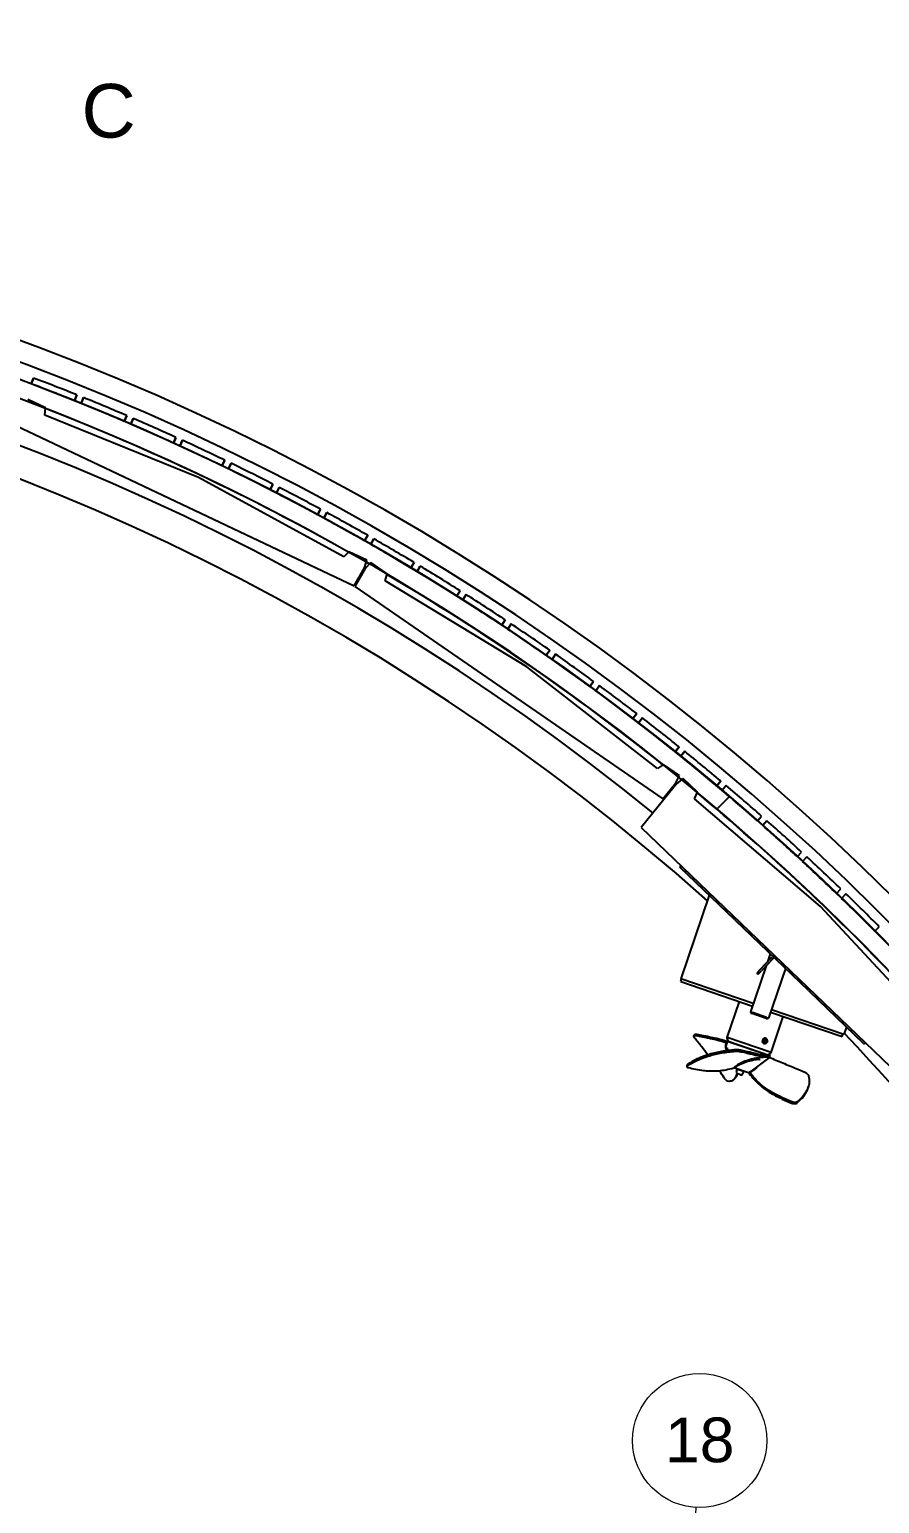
# Model space of a CAD drawing. Header units: millimetres. Extents: x -4172 to 126100, y -2 to 142133.
# Drawn here: x 61736 to 66486, y 28361 to 36602 of the extents above; entities that cross this region are included whole.
import ezdxf

# ---------------------------------------------------------------- set-up
doc = ezdxf.new("R2010")
doc.units = ezdxf.units.MM
doc.header["$LTSCALE"] = 100
doc.linetypes.add('CHAIN', pattern=[0.3543, 0.2362, -0.0295, 0.0591, -0.0295])
for name, color, linetype, lineweight in [('Section Line', 7, 'CHAIN', 35), ('Symbol', 7, 'Continuous', 18), ('Visible', 7, 'Continuous', 25)]:
    doc.layers.add(name, color=color, linetype=linetype, lineweight=lineweight)
doc.styles.add('Note Text', font='arial.ttf')
doc.styles.add('Title', font='arial.ttf')

# ---------------------------------------------------------------- blocks, each defined once
blk = doc.blocks.new('Balloon1')
at = {"layer": 'Symbol'}
for p, q in [((653.794, 267.857), (654.616, 283.399)), ((653.294, 267.884), (653.662, 265.361)), ((654.293, 267.831), (653.294, 267.884)), ((653.794, 267.857), (653.662, 265.361)), ((653.662, 265.361), (654.293, 267.831))]:
    blk.add_line(p, q, dxfattribs=at)
at = {"layer": 'Symbol', "flags": 128}
blk.add_lwpolyline([(653.294, 267.884), (653.662, 265.361), (654.293, 267.831), (653.294, 267.884)], dxfattribs=at)
at = {"layer": 'Symbol'}
blk.add_circle((654.813, 287.131), 3.75, dxfattribs=at)
blk.add_solid([(653.294, 267.884), (653.662, 265.361), (654.293, 267.831), (653.294, 267.884)], dxfattribs=at)
at = {"layer": 'Symbol', "insert": (654.813, 287.152), "char_height": 2.5, "attachment_point": 5, "style": 'Note Text'}
blk.add_mtext('18', dxfattribs=at)
blk = doc.blocks.new('2dTransSection0')
at = {"layer": 'Section Line', "linetype": 'Continuous', "lineweight": 70}
for p, q in [((610.885, 361.965), (612.059, 366.021)), ((601.12, 328.242), (602.294, 332.297))]:
    blk.add_line(p, q, dxfattribs=at)
at = {"layer": 'Section Line', "linetype": 'Continuous'}
for p, q in [((615.314, 362.881), (611.472, 363.993)), ((615.593, 363.841), (611.472, 363.993)), ((611.472, 363.993), (615.036, 361.92)), ((615.036, 361.92), (615.593, 363.841)), ((616.685, 362.484), (615.314, 362.881)), ((605.55, 329.157), (601.707, 330.269)), ((605.828, 330.117), (601.707, 330.269)), ((601.707, 330.269), (605.271, 328.196)), ((605.271, 328.196), (605.828, 330.117)), ((606.921, 328.76), (605.55, 329.157))]:
    blk.add_line(p, q, dxfattribs=at)
at = {"layer": 'Section Line', "linetype": 'Continuous', "flags": 128}
for points in [[(615.593, 363.841), (611.472, 363.993), (615.036, 361.92), (615.593, 363.841)], [(605.828, 330.117), (601.707, 330.269), (605.271, 328.196), (605.828, 330.117)]]:
    blk.add_lwpolyline(points, dxfattribs=at)
at = {"layer": 'Section Line'}
for points in [[(615.593, 363.841), (611.472, 363.993), (615.036, 361.92), (615.593, 363.841)], [(605.828, 330.117), (601.707, 330.269), (605.271, 328.196), (605.828, 330.117)]]:
    blk.add_solid(points, dxfattribs=at)
at = {"layer": 'Section Line', "char_height": 3, "attachment_point": 7, "style": 'Title'}
for insert in [(620.266, 359.934), (610.501, 326.21)]:
    blk.add_mtext('C', dxfattribs=dict(at, insert=insert))

msp = doc.modelspace()

# ---------------------------------------------------------------- linework, layer by layer
at = {"layer": 'Visible'}
for p, q in [((61745.45, 34620.83), (61757.81, 34653.58)), ((61757.81, 34653.58), (61745.45, 34620.83)), ((61825.42, 34486.5), (61725.72, 34533.81)), ((62000.88, 34558.67), (61987.78, 34526.22)), ((61987.78, 34526.22), (62000.88, 34558.67)), ((62037.97, 34543.7), (62024.87, 34511.25)), ((62024.87, 34511.25), (62037.97, 34543.7)), ((61820.97, 34446.56), (61825.42, 34486.5)), ((61659.74, 34388.01), (63549.32, 33491.58)), ((62679.54, 34097.9), (61820.97, 34446.56)), ((62265, 34411.18), (62278.82, 34443.33)), ((62278.82, 34443.33), (62265, 34411.18)), ((62301.74, 34395.38), (62315.57, 34427.53)), ((62315.57, 34427.53), (62301.74, 34395.38)), ((62554.1, 34321.74), (62539.55, 34289.91)), ((62539.55, 34289.91), (62554.1, 34321.74)), ((62590.48, 34305.11), (62575.93, 34273.28)), ((62575.93, 34273.28), (62590.48, 34305.11)), ((62811.28, 34162.46), (62826.55, 34193.95)), ((62826.55, 34193.95), (62811.28, 34162.46)), ((62847.28, 34145.01), (62862.54, 34176.51)), ((62862.54, 34176.51), (62847.28, 34145.01)), ((63492.67, 33653.48), (62679.54, 34097.9)), ((63096.05, 34060.05), (63080.07, 34028.9)), ((63080.07, 34028.9), (63096.05, 34060.05)), ((63131.64, 34041.79), (63115.66, 34010.65)), ((63115.66, 34010.65), (63131.64, 34041.79)), ((63345.77, 33889.31), (63362.45, 33920.08)), ((63362.45, 33920.08), (63345.77, 33889.31)), ((63380.94, 33870.25), (63397.62, 33901.03)), ((63397.62, 33901.03), (63380.94, 33870.25)), ((63625.62, 33774.13), (63608.25, 33743.74)), ((63608.25, 33743.74), (63625.62, 33774.13)), ((63660.35, 33754.29), (63642.98, 33723.9)), ((63642.98, 33723.9), (63660.35, 33754.29)), ((63520.8, 33682.2), (63492.67, 33653.48)), ((63620.5, 33634.9), (63520.8, 33682.2)), ((63607, 33591.5), (63620.5, 33634.9)), ((63549.32, 33491.58), (63607, 33591.5)), ((63612.19, 33588.5), (63554.51, 33488.58)), ((63643.02, 33621.9), (63612.19, 33588.5)), ((63733.85, 33559.22), (63643.02, 33621.9)), ((63723.05, 33520.5), (63733.85, 33559.22)), ((63867.37, 33592.29), (63885.42, 33622.27)), ((63885.42, 33622.27), (63867.37, 33592.29)), ((63901.65, 33571.66), (63919.69, 33601.65)), ((63919.69, 33601.65), (63901.65, 33571.66)), ((63554.51, 33488.58), (65275.81, 32300.63)), ((64514.56, 33038.63), (63723.05, 33520.5)), ((64141.73, 33464.58), (64123.01, 33435.01)), ((64123.01, 33435.01), (64141.73, 33464.58)), ((64175.52, 33443.19), (64156.8, 33413.61)), ((64156.8, 33413.61), (64175.52, 33443.19)), ((64375.02, 33272), (64394.4, 33301.14)), ((64394.4, 33301.14), (64375.02, 33272)), ((64408.32, 33249.84), (64427.71, 33278.98)), ((64427.71, 33278.98), (64408.32, 33249.84)), ((64643.32, 33132.02), (64623.28, 33103.33)), ((64623.28, 33103.33), (64643.32, 33132.02)), ((64676.12, 33109.12), (64656.08, 33080.43)), ((64656.08, 33080.43), (64676.12, 33109.12)), ((65245.87, 32469.52), (64514.56, 33038.63)), ((64867.67, 32929.09), (64888.35, 32957.33)), ((64888.35, 32957.33), (64867.67, 32929.09)), ((64899.94, 32905.46), (64920.63, 32933.69)), ((64920.63, 32933.69), (64899.94, 32905.46)), ((65129.38, 32777.14), (65108.06, 32749.38)), ((65108.06, 32749.38), (65129.38, 32777.14)), ((65161.11, 32752.78), (65139.79, 32725.02)), ((65139.79, 32725.02), (65161.11, 32752.78)), ((65344.33, 32564.28), (65366.27, 32591.55)), ((65366.27, 32591.55), (65344.33, 32564.28)), ((65375.5, 32539.21), (65397.44, 32566.48)), ((65397.44, 32566.48), (65375.5, 32539.21)), ((65278.24, 32493.35), (65245.87, 32469.52)), ((65369.06, 32430.67), (65278.24, 32493.35)), ((65275.81, 32300.63), (65348.77, 32390)), ((65348.77, 32390), (65369.06, 32430.67)), ((65389.2, 32414.23), (65353.42, 32386.2)), ((65468.8, 32337.78), (65389.2, 32414.23)), ((65598.9, 32400.66), (65576.35, 32373.89)), ((65576.35, 32373.89), (65598.9, 32400.66)), ((65353.42, 32386.2), (65280.46, 32296.83)), ((65451.93, 32301.3), (65468.8, 32337.78)), ((65647.54, 32313.69), (65577.01, 32242.4)), ((65647.54, 32313.69), (65577.01, 32242.4)), ((65629.49, 32374.89), (65606.95, 32348.12)), ((65629.49, 32374.89), (65606.95, 32348.12)), ((65280.46, 32296.83), (65153.53, 32141.43)), ((66155.89, 31698.7), (65451.93, 32301.3)), ((65153.53, 32141.43), (66638.73, 30715.03)), ((65804.01, 32178.3), (65827.16, 32204.55)), ((65804.01, 32178.3), (65827.16, 32204.55)), ((65857.16, 32178.1), (65834.02, 32151.85)), ((65857.16, 32178.1), (65834.02, 32151.85)), ((66027.2, 31977.62), (66050.93, 32003.34)), ((66027.2, 31977.62), (66050.93, 32003.34)), ((66080.33, 31976.22), (66056.6, 31950.49)), ((66080.33, 31976.22), (66056.6, 31950.49)), ((65369.91, 31919.75), (65376.84, 31926.96)), ((65369.91, 31919.75), (65372.43, 31917.33)), ((65677.12, 31624.7), (65372.43, 31917.33)), ((65534.63, 31761.55), (65375.38, 31294.88)), ((66245.79, 31771.94), (66270.1, 31797.12)), ((66245.79, 31771.94), (66270.1, 31797.12)), ((66298.87, 31769.34), (66274.57, 31744.16)), ((66298.87, 31769.34), (66274.57, 31744.16)), ((66786.43, 31019.64), (66155.89, 31698.7)), ((65677.12, 31624.7), (65681.82, 31620.19)), ((66089.38, 31228.77), (65681.82, 31620.19)), ((66459.67, 31561.38), (66484.55, 31586.01)), ((66459.67, 31561.38), (66484.55, 31586.01)), ((65819.52, 31347.01), (65883, 31413.11)), ((65890.21, 31406.19), (65826.73, 31340.09)), ((65875.24, 31434.44), (65859.67, 31388.82)), ((65883, 31413.11), (65886.46, 31416.72)), ((65883, 31413.11), (65890.21, 31406.19)), ((65889.93, 31420.33), (65886.46, 31416.72)), ((65893.67, 31409.79), (65890.21, 31406.19)), ((65893.67, 31409.79), (65897.14, 31413.4)), ((65852.03, 31366.43), (65764.29, 31109.33)), ((65819.52, 31347.01), (65799.88, 31326.57)), ((65807.09, 31319.64), (65799.88, 31326.57)), ((65807.09, 31319.64), (65826.73, 31340.09)), ((65960.39, 31352.66), (65865.55, 31074.77)), ((65375.26, 31279.07), (65380.11, 31293.27)), ((65375.26, 31279.07), (65775.59, 31142.45)), ((65780.44, 31156.65), (65375.38, 31294.88)), ((65635.67, 30966.2), (65704.14, 31166.84)), ((66089.38, 31228.77), (66094.07, 31224.26)), ((66398.77, 30931.63), (66094.07, 31224.26)), ((65764.29, 31109.33), (65775.65, 31105.45)), ((65767.13, 31108.36), (65765.19, 31102.68)), ((65765.19, 31102.68), (65773.71, 31099.78)), ((65852.26, 31072.97), (65773.71, 31099.78)), ((65854.2, 31078.65), (65775.65, 31105.45)), ((65852.26, 31072.97), (65860.78, 31070.06)), ((65854.2, 31078.65), (65865.55, 31074.77)), ((65862.72, 31075.74), (65860.78, 31070.06)), ((65876.86, 31107.9), (66277.19, 30971.28)), ((65879.84, 30882.87), (65948.31, 31083.51)), ((66286.77, 30983.86), (65881.7, 31122.09)), ((66300.99, 31025.54), (66286.77, 30983.86)), ((65448.16, 30976.88), (65454.04, 30982.13)), ((65628, 30945.27), (65628.96, 30948.1)), ((65629.98, 30948.59), (65628.96, 30948.1)), ((65874.08, 30864.45), (65628.96, 30948.1)), ((65629.98, 30948.59), (65873.58, 30865.46)), ((65631.5, 30930.86), (65630.63, 30931.16)), ((65634.39, 30962.46), (65635.51, 30965.73)), ((65643.15, 30944.1), (65634.43, 30961.85)), ((65879.84, 30882.87), (65635.67, 30966.2)), ((65838.73, 30933.89), (65841.43, 30932.96)), ((65843.49, 30951.78), (65841.45, 30942.97)), ((65841.56, 30942.51), (65846.9, 30936.95)), ((65851.17, 30955.41), (65843.79, 30952.16)), ((65845.48, 30936.02), (65844.13, 30936.48)), ((65849.21, 30936.12), (65847.04, 30936.86)), ((65848.42, 30962.28), (65851.12, 30961.36)), ((65852.46, 30956.46), (65851.11, 30956.92)), ((65853.61, 30954.69), (65851.44, 30955.43)), ((66277.19, 30971.28), (66282.03, 30985.47)), ((66398.77, 30931.63), (66401.29, 30929.21)), ((66408.21, 30936.43), (66401.29, 30929.21)), ((65777.59, 30783.84), (65868.22, 30850.08)), ((65860.41, 30869.96), (65878.16, 30878.67)), ((65860.91, 30866.42), (65861.82, 30858.69)), ((65870, 30852.5), (65874.08, 30864.45)), ((65873.58, 30865.46), (65874.08, 30864.45)), ((65878.56, 30879.13), (65879.68, 30882.4)), ((65409.75, 30809.61), (65410.64, 30802.03)), ((65753.68, 30769.02), (65672.59, 30796.69)), ((65673.77, 30798.14), (65678.5, 30796.93)), ((65682.01, 30806.2), (65682.01, 30806.2)), ((65683.57, 30807.46), (65683.57, 30807.46)), ((65687.25, 30776.15), (65691.45, 30788.46)), ((65691.45, 30788.46), (65690.91, 30790.44)), ((65727.04, 30776.31), (65691.45, 30788.46)), ((65710.14, 30757.78), (65693.49, 30763.46)), ((65722.84, 30764.01), (65727.04, 30776.31)), ((65727.04, 30776.31), (65728.68, 30777.55)), ((65755.2, 30770.75), (65758.95, 30769.24)), ((65759.7, 30772.25), (65757.47, 30773.14)), ((65758.95, 30769.24), (65758, 30765.43)), ((65759.7, 30772.25), (65758.95, 30769.24)), ((65763.01, 30773.39), (65763.01, 30773.39)), ((65763.54, 30773.58), (65763.54, 30773.58)), ((65674.42, 30734.32), (65668.54, 30729.07)), ((66090.81, 30698.28), (66089.15, 30691.62))]:
    msp.add_line(p, q, dxfattribs=at)
for centre, radius, start, end in [((57036.78, 22203.64), 13485, 28.544026, 94.028101), ((57036.78, 22203.64), 13371, 28.551272, 94.19894), ((57036.78, 22203.64), 13280, 28.557145, 197.711171), ((57036.78, 22203.64), 13280, 49.578862, 87.83329), ((57036.78, 22203.64), 13180, 28.563693, 197.602167), ((57036.78, 22203.64), 12935, 50.759552, 175.397494), ((57036.78, 22203.64), 12760, 48.304598, 177.365518), ((57036.78, 22203.64), 13280, 68.110579, 69.232965), ((57036.78, 22203.64), 13280, 68.110579, 69.232965), ((57036.78, 22203.64), 13315, 68.110352, 69.233192), ((57036.78, 22203.64), 13315, 68.110352, 69.233192), ((57036.78, 22203.64), 13315, 66.815388, 67.938228), ((57036.78, 22203.64), 13315, 66.815388, 67.938228), ((57036.78, 22203.64), 13180, 60.542579, 68.697128), ((57036.78, 22203.64), 13280, 66.815615, 67.938001), ((57036.78, 22203.64), 13280, 66.815615, 67.938001), ((57036.78, 22203.64), 13280, 65.520651, 66.643037), ((57036.78, 22203.64), 13280, 65.520651, 66.643037), ((57036.78, 22203.64), 13315, 65.520424, 66.643264), ((57036.78, 22203.64), 13315, 65.520424, 66.643264), ((57036.78, 22203.64), 13315, 64.22546, 65.3483), ((57036.78, 22203.64), 13315, 64.22546, 65.3483), ((57036.78, 22203.64), 13280, 64.225687, 65.348073), ((57036.78, 22203.64), 13280, 64.225687, 65.348073), ((57036.78, 22203.64), 13280, 62.930723, 64.053109), ((57036.78, 22203.64), 13280, 62.930723, 64.053109), ((57036.78, 22203.64), 13315, 62.930496, 64.053336), ((57036.78, 22203.64), 13315, 62.930496, 64.053336), ((57036.78, 22203.64), 13315, 61.635532, 62.758372), ((57036.78, 22203.64), 13315, 61.635532, 62.758372), ((57036.78, 22203.64), 13280, 61.635759, 62.758145), ((57036.78, 22203.64), 13280, 61.635759, 62.758145), ((57036.78, 22203.64), 13315, 60.340568, 61.463408), ((57036.78, 22203.64), 13315, 60.340568, 61.463408), ((57036.78, 22203.64), 13280, 60.340795, 61.463181), ((57036.78, 22203.64), 13280, 60.340795, 61.463181), ((57036.78, 22203.64), 13280, 59.045831, 60.168217), ((57036.78, 22203.64), 13280, 59.045831, 60.168217), ((57036.78, 22203.64), 13315, 59.045604, 60.168444), ((57036.78, 22203.64), 13315, 59.045604, 60.168444), ((57036.78, 22203.64), 13180, 59.959042, 60.049258), ((57036.78, 22203.64), 13180, 51.311172, 59.465721), ((57036.78, 22203.64), 13280, 57.750867, 58.873253), ((57036.78, 22203.64), 13280, 57.750867, 58.873253), ((57036.78, 22203.64), 13315, 57.75064, 58.87348), ((57036.78, 22203.64), 13315, 57.75064, 58.87348), ((57036.78, 22203.64), 13280, 56.455903, 57.578289), ((57036.78, 22203.64), 13280, 56.455903, 57.578289), ((57036.78, 22203.64), 13315, 56.455676, 57.578516), ((57036.78, 22203.64), 13315, 56.455676, 57.578516), ((57036.78, 22203.64), 13280, 55.160939, 56.283325), ((57036.78, 22203.64), 13280, 55.160939, 56.283325), ((57036.78, 22203.64), 13315, 55.160712, 56.283552), ((57036.78, 22203.64), 13315, 55.160712, 56.283552), ((57036.78, 22203.64), 13280, 53.865975, 54.988361), ((57036.78, 22203.64), 13280, 53.865975, 54.988361), ((57036.78, 22203.64), 13315, 53.865748, 54.988588), ((57036.78, 22203.64), 13315, 53.865748, 54.988588), ((57036.78, 22203.64), 13280, 52.571011, 53.693397), ((57036.78, 22203.64), 13280, 52.571011, 53.693397), ((57036.78, 22203.64), 13315, 52.570784, 53.693624), ((57036.78, 22203.64), 13315, 52.570784, 53.693624), ((57036.78, 22203.64), 13280, 51.276047, 52.398433), ((57036.78, 22203.64), 13280, 51.276047, 52.398433), ((57036.78, 22203.64), 13315, 51.27582, 52.39866), ((57036.78, 22203.64), 13315, 51.27582, 52.39866), ((57036.78, 22203.64), 13315, 49.980856, 51.103696), ((57036.78, 22203.64), 13315, 49.980856, 51.103696), ((57036.78, 22203.64), 13280, 49.981083, 51.103469), ((57036.78, 22203.64), 13280, 49.981083, 51.103469), ((57036.78, 22203.64), 13180, 50.727635, 50.81785), ((57036.78, 22203.64), 13180, 49.611308, 50.234314), ((57036.78, 22203.64), 13280, 48.686119, 49.808505), ((57036.78, 22203.64), 13280, 48.686119, 49.808505), ((57036.78, 22203.64), 13315, 48.685892, 49.808732), ((57036.78, 22203.64), 13315, 48.685892, 49.808732), ((57036.78, 22203.64), 13280, 42.670876, 49.578862), ((57036.78, 22203.64), 13180, 42.650833, 49.611308), ((57036.78, 22203.64), 13280, 47.391155, 48.513541), ((57036.78, 22203.64), 13280, 47.391155, 48.513541), ((57036.78, 22203.64), 13315, 47.390928, 48.513768), ((57036.78, 22203.64), 13315, 47.390928, 48.513768), ((57036.78, 22203.64), 13315, 46.095964, 47.218804), ((57036.78, 22203.64), 13315, 46.095964, 47.218804), ((57036.78, 22203.64), 13280, 46.096191, 47.218577), ((57036.78, 22203.64), 13280, 46.096191, 47.218577), ((57036.78, 22203.64), 13280, 44.801227, 45.923613), ((57036.78, 22203.64), 13280, 44.801227, 45.923613), ((57036.78, 22203.64), 13315, 44.801, 45.92384), ((57036.78, 22203.64), 13315, 44.801, 45.92384), ((57036.78, 22203.64), 12760, 28.592314, 43.522551), ((65635.15, 30962.2), 0.8, 161.157039, 206.157039), ((65635.98, 30965.57), 0.5, 71.157039, 161.157039), ((65865.27, 30854.11), 5, 306.157039, 341.157039), ((65877.81, 30879.39), 0.8, 296.157039, 341.157039), ((65879.21, 30882.56), 0.5, 341.157039, 71.157039), ((65696.72, 30772.92), 10, 161.157039, 251.157039), ((65713.37, 30767.24), 10, 251.157039, 341.157039), ((65755.3, 30773.75), 5, 251.157039, 303.771909)]:
    msp.add_arc(centre, radius, start, end, dxfattribs=at)
for centre, major_axis, ratio, start_param, end_param in [((65675.87, 30812.05), (39.05, -125.01), 0.2457769, 3.3862945, 3.7947633), ((65843.57, 30948.08), (4.84, 14.2), 0.8211989, 0, 3.1415927), ((65847.62, 30946.7), (-3.49, -10.22), 0.8211989, 3.1415927, 6.2831853), ((65841.86, 30942.89), (0.161, 0.473), 0.8211989, 1.6942085, 2.741406), ((65843.89, 30951.7), (0.161, 0.473), 0.8211989, 0.6470109, 1.6942085), ((65847.2, 30937.34), (-0.161, -0.473), 0.8211989, 5.8829987, 6.2831853), ((65851.28, 30954.96), (0.161, 0.473), 0.8211989, 0, 0.6470109)]:
    msp.add_ellipse(centre, major_axis=major_axis, ratio=ratio, start_param=start_param, end_param=end_param, dxfattribs=at)
msp.add_ellipse((65852.48, 30945.04), major_axis=(-2.52, -7.4), ratio=0.8211989, dxfattribs=at)
for points, knots in [([(65455.43, 30961.81), (65453.69, 30964.09), (65452.21, 30966.17), (65449.84, 30969.88), (65448.95, 30971.48), (65447.81, 30974.21), (65447.58, 30975.29), (65447.85, 30976.73), (65448.28, 30977.14), (65449.01, 30977.25)], [-4.6829383, -4.6829383, -4.6829383, -4.6829383, -3.5115004, -3.5115004, -2.342014, -2.342014, -1.1208984, -1.1208984, -0.0000014, -0.0000014, -0.0000014, -0.0000014]), ([(65449.01, 30977.25), (65451.67, 30977.65), (65454.79, 30977.72), (65462.05, 30977.23), (65466.19, 30976.68), (65480.77, 30974.27), (65493.03, 30971.78), (65515.14, 30967.16), (65522.91, 30965.52), (65543.71, 30961.06), (65557.28, 30958.11), (65578.6, 30952.8), (65585.84, 30950.9), (65600.88, 30946.86), (65608.53, 30944.73), (65616.32, 30942.45)], [-32.992356, -32.992356, -32.992356, -32.992356, -28.9562995, -28.9562995, -24.9303407, -24.9303407, -16.4388282, -16.4388282, -12.3175121, -12.3175121, -6.1306712, -6.1306712, -3.0504232, -3.0504232, -0.0002955, -0.0002955, -0.0002955, -0.0002955]), ([(65622.33, 30947.83), (65614.44, 30950.15), (65606.68, 30952.31), (65591.45, 30956.41), (65584.11, 30958.34), (65562.59, 30963.67), (65548.89, 30966.61), (65527.91, 30971.03), (65520.09, 30972.64), (65498.13, 30977.16), (65486.09, 30979.61), (65471.76, 30981.97), (65467.71, 30982.51), (65460.59, 30982.97), (65457.51, 30982.9), (65454.9, 30982.5)], [-33.2007021, -33.2007021, -33.2007021, -33.2007021, -30.0958306, -30.0958306, -26.9630402, -26.9630402, -20.6666285, -20.6666285, -16.475664, -16.475664, -7.9876634, -7.9876634, -3.9983609, -3.9983609, -0.000001, -0.000001, -0.000001, -0.000001]), ([(65526.51, 30869.4), (65514.9, 30884.9), (65503.58, 30899.74), (65479.41, 30930.94), (65466.86, 30946.85), (65455.43, 30961.81)], [-14.0778939, -14.0778939, -14.0778939, -14.0778939, -7.6862592, -7.6862592, -0.0000044, -0.0000044, -0.0000044, -0.0000044]), ([(65616.32, 30942.45), (65617.26, 30942.18), (65618.29, 30941.79), (65620.56, 30940.74), (65621.8, 30940.06), (65624.08, 30938.58), (65625.12, 30937.81), (65626.92, 30936.22), (65627.68, 30935.42), (65628.81, 30933.9), (65629.18, 30933.2), (65629.42, 30932.24), (65629.44, 30931.93), (65629.34, 30931.4), (65629.24, 30931.18), (65629.07, 30930.99)], [-2.3699234, -2.3699234, -2.3699234, -2.3699234, -1.9995107, -1.9995107, -1.5764836, -1.5764836, -1.1848513, -1.1848513, -0.7984779, -0.7984779, -0.4195286, -0.4195286, -0.2042437, -0.2042437, -0.0001146, -0.0001146, -0.0001146, -0.0001146]), ([(65635.02, 30936.31), (65635.19, 30936.49), (65635.3, 30936.71), (65635.39, 30937.24), (65635.38, 30937.55), (65635.15, 30938.5), (65634.79, 30939.21), (65633.66, 30940.75), (65632.91, 30941.55), (65631.11, 30943.15), (65630.08, 30943.93), (65627.82, 30945.41), (65626.58, 30946.09), (65624.32, 30947.15), (65623.28, 30947.55), (65622.33, 30947.83)], [-2.3724186, -2.3724186, -2.3724186, -2.3724186, -2.1694877, -2.1694877, -1.9567015, -1.9567015, -1.5730067, -1.5730067, -1.1863325, -1.1863325, -0.7952097, -0.7952097, -0.3726507, -0.3726507, -0.0000381, -0.0000381, -0.0000381, -0.0000381]), ([(65629.07, 30930.99), (65626.64, 30928.27), (65625.23, 30924.79), (65624.32, 30916.25), (65624.85, 30911.25), (65626.19, 30905.49)], [0.0000811, 0.0000811, 0.0000811, 0.0000811, 3.0392067, 3.0392067, 6.0807683, 6.0807683, 6.0807683, 6.0807683]), ([(65638.63, 30903.62), (65636.55, 30903.93), (65634.48, 30904.24), (65630.33, 30904.87), (65628.26, 30905.18), (65626.19, 30905.49)], [0.0000158, 0.0000158, 0.0000158, 0.0000158, 2.1243342, 2.1243342, 4.2486658, 4.2486658, 4.2486658, 4.2486658]), ([(65626.19, 30905.49), (65626.5, 30904.12), (65626.86, 30902.72), (65627.27, 30901.27), (65628.11, 30898.29), (65629.15, 30895.14), (65630.36, 30891.87)], [-26.9360675, -26.9360675, -26.9360675, -26.9360675, -26.2164607, -26.2164607, -26.2164607, -24.7315718, -24.7315718, -24.7315718, -24.7315718]), ([(65630.54, 30931), (65630.55, 30931.02), (65630.55, 30931.03), (65630.56, 30931.04), (65630.57, 30931.06), (65630.58, 30931.07), (65630.58, 30931.08), (65630.6, 30931.11), (65630.61, 30931.13), (65630.63, 30931.16)], [0, 0, 0, 0, 0.011811013, 0.011811013, 0.011811013, 0.02270336, 0.02270336, 0.02270336, 0.041521449, 0.041521449, 0.041521449, 0.041521449]), ([(65632.41, 30933.58), (65631.95, 30933.07), (65631.52, 30932.55), (65630.95, 30931.74), (65630.77, 30931.44), (65630.63, 30931.16)], [0, 0, 0, 0, 0.30467883, 0.30467883, 0.4867741, 0.4867741, 0.4867741, 0.4867741]), ([(65841.43, 30932.96), (65842.67, 30932.54), (65844, 30932.35), (65846.68, 30932.47), (65848.04, 30932.78), (65850.66, 30933.86), (65851.93, 30934.64), (65853.91, 30936.33), (65854.69, 30937.14), (65855.38, 30938.04)], [0, 0, 0, 0, 0.3103525, 0.3103525, 0.6238809, 0.6238809, 0.9434243, 0.9434243, 1.1773281, 1.1773281, 1.1773281, 1.1773281]), ([(65843.77, 30942.18), (65843.74, 30942.16), (65843.71, 30942.14), (65843.67, 30942.11), (65843.65, 30942.09), (65843.62, 30942.05), (65843.61, 30942.04), (65843.61, 30942.02), (65843.61, 30942.01), (65843.61, 30941.99), (65843.61, 30941.99), (65843.61, 30941.98), (65843.61, 30941.98), (65843.61, 30941.98), (65843.61, 30941.97), (65843.61, 30941.97), (65843.61, 30941.96), (65843.61, 30941.96), (65843.62, 30941.94), (65843.63, 30941.93), (65843.65, 30941.91), (65843.66, 30941.89), (65843.7, 30941.85), (65843.73, 30941.82), (65843.79, 30941.77), (65843.83, 30941.75), (65843.87, 30941.72)], [0.258371936, 0.258371936, 0.258371936, 0.258371936, 0.26615759, 0.26615759, 0.274044363, 0.274044363, 0.279969215, 0.279969215, 0.283710192, 0.283710192, 0.285080364, 0.285080364, 0.285987566, 0.285987566, 0.285987566, 0.286896913, 0.286896913, 0.288195712, 0.288195712, 0.2918815, 0.2918815, 0.296820717, 0.296820717, 0.30771838, 0.30771838, 0.31902815, 0.31902815, 0.31902815, 0.31902815]), ([(65843.77, 30942.18), (65843.85, 30942.23), (65843.94, 30942.3), (65844.18, 30942.55), (65844.36, 30942.82), (65844.98, 30943.96), (65845.34, 30945.23), (65845.83, 30947.39), (65846.07, 30948.7), (65846.04, 30950.06), (65846, 30950.4), (65845.9, 30950.77), (65845.86, 30950.89), (65845.8, 30950.99)], [-1.53928405, -1.53928405, -1.53928405, -1.53928405, -1.49765129, -1.49765129, -1.40450064, -1.40450064, -1.07158493, -1.07158493, -0.73866922, -0.73866922, -0.64551856, -0.64551856, -0.60388581, -0.60388581, -0.60388581, -0.60388581]), ([(65849.22, 30936.16), (65849.24, 30936.19), (65849.25, 30936.22), (65849.24, 30936.36), (65849.16, 30936.52), (65848.72, 30937.19), (65848, 30937.99), (65846.69, 30939.35), (65845.85, 30940.18), (65844.76, 30941.08), (65844.47, 30941.31), (65844.11, 30941.56), (65843.99, 30941.65), (65843.87, 30941.72)], [-1.53928405, -1.53928405, -1.53928405, -1.53928405, -1.49765129, -1.49765129, -1.40450064, -1.40450064, -1.07158493, -1.07158493, -0.73866922, -0.73866922, -0.64551856, -0.64551856, -0.60388581, -0.60388581, -0.60388581, -0.60388581]), ([(65851.67, 30936.51), (65851.35, 30936.35), (65851.04, 30936.22), (65849.76, 30935.77), (65848.76, 30935.6), (65847, 30935.63), (65846.22, 30935.77), (65845.48, 30936.02)], [5.59976844, 5.59976844, 5.59976844, 5.59976844, 5.70638997, 5.70638997, 6.02550764, 6.02550764, 6.28318531, 6.28318531, 6.28318531, 6.28318531]), ([(65846.11, 30951.37), (65846.06, 30951.37), (65846.02, 30951.37), (65845.95, 30951.36), (65845.91, 30951.35), (65845.84, 30951.33), (65845.82, 30951.32), (65845.79, 30951.3), (65845.78, 30951.3), (65845.77, 30951.29), (65845.77, 30951.28), (65845.76, 30951.28), (65845.76, 30951.27), (65845.76, 30951.27), (65845.76, 30951.27), (65845.76, 30951.27), (65845.75, 30951.26), (65845.75, 30951.26), (65845.74, 30951.24), (65845.74, 30951.23), (65845.73, 30951.21), (65845.73, 30951.19), (65845.74, 30951.15), (65845.75, 30951.12), (65845.77, 30951.06), (65845.78, 30951.02), (65845.8, 30950.99)], [0.258371937, 0.258371937, 0.258371937, 0.258371937, 0.266157592, 0.266157592, 0.274044365, 0.274044365, 0.279969217, 0.279969217, 0.283710194, 0.283710194, 0.285080365, 0.285080365, 0.285987568, 0.285987568, 0.285987568, 0.286896915, 0.286896915, 0.288195713, 0.288195713, 0.291881502, 0.291881502, 0.296820719, 0.296820719, 0.307718382, 0.307718382, 0.319028152, 0.319028152, 0.319028152, 0.319028152]), ([(65846.11, 30951.37), (65846.24, 30951.37), (65846.38, 30951.39), (65846.81, 30951.44), (65847.18, 30951.52), (65848.55, 30951.87), (65849.69, 30952.33), (65851.5, 30953.12), (65852.52, 30953.62), (65853.25, 30954.19), (65853.4, 30954.34), (65853.48, 30954.51), (65853.5, 30954.57), (65853.49, 30954.62)], [-1.53928405, -1.53928405, -1.53928405, -1.53928405, -1.49765129, -1.49765129, -1.40450064, -1.40450064, -1.07158493, -1.07158493, -0.73866922, -0.73866922, -0.64551856, -0.64551856, -0.60388581, -0.60388581, -0.60388581, -0.60388581]), ([(65849.22, 30936.16), (65849.21, 30936.16), (65849.21, 30936.15), (65849.2, 30936.14), (65849.2, 30936.13), (65849.2, 30936.13), (65849.21, 30936.12), (65849.22, 30936.12), (65849.23, 30936.12), (65849.24, 30936.12), (65849.24, 30936.12), (65849.25, 30936.11), (65849.25, 30936.11), (65849.25, 30936.11), (65849.25, 30936.11), (65849.26, 30936.11), (65849.26, 30936.11), (65849.27, 30936.11), (65849.28, 30936.11), (65849.3, 30936.11), (65849.33, 30936.1), (65849.35, 30936.1), (65849.41, 30936.09), (65849.45, 30936.09), (65849.53, 30936.09), (65849.57, 30936.09), (65849.63, 30936.09)], [0.258371936, 0.258371936, 0.258371936, 0.258371936, 0.26615759, 0.26615759, 0.274044363, 0.274044363, 0.279969215, 0.279969215, 0.283710192, 0.283710192, 0.285080363, 0.285080363, 0.285987566, 0.285987566, 0.285987566, 0.286896913, 0.286896913, 0.288195711, 0.288195711, 0.2918815, 0.2918815, 0.296820717, 0.296820717, 0.30771838, 0.30771838, 0.31902815, 0.31902815, 0.31902815, 0.31902815]), ([(65856.85, 30939.01), (65856.78, 30938.93), (65856.7, 30938.86), (65856.04, 30938.34), (65855.02, 30937.84), (65853.21, 30937.04), (65852.07, 30936.59), (65850.7, 30936.24), (65850.33, 30936.16), (65849.9, 30936.11), (65849.76, 30936.09), (65849.63, 30936.09)], [-1.45634322, -1.45634322, -1.45634322, -1.45634322, -1.40450064, -1.40450064, -1.07158493, -1.07158493, -0.73866922, -0.73866922, -0.64551856, -0.64551856, -0.60388581, -0.60388581, -0.60388581, -0.60388581]), ([(65859.04, 30949.57), (65858.99, 30950.66), (65858.83, 30951.73), (65858.19, 30954.23), (65857.6, 30955.6), (65856.05, 30958), (65855.09, 30959.03), (65853.12, 30960.49), (65852.14, 30961.01), (65851.12, 30961.36)], [2.0167139, 2.0167139, 2.0167139, 2.0167139, 2.2435948, 2.2435948, 2.5668956, 2.5668956, 2.88555, 2.88555, 3.1415927, 3.1415927, 3.1415927, 3.1415927]), ([(65852.46, 30956.46), (65853.36, 30956.15), (65854.19, 30955.68), (65855.67, 30954.42), (65856.3, 30953.65), (65857.04, 30952.34), (65857.25, 30951.9), (65857.43, 30951.44)], [3.14159265, 3.14159265, 3.14159265, 3.14159265, 3.45475737, 3.45475737, 3.77024747, 3.77024747, 3.92054325, 3.92054325, 3.92054325, 3.92054325]), ([(65853.9, 30954.55), (65853.86, 30954.57), (65853.82, 30954.59), (65853.75, 30954.63), (65853.71, 30954.65), (65853.65, 30954.68), (65853.62, 30954.68), (65853.59, 30954.69), (65853.58, 30954.7), (65853.57, 30954.7), (65853.56, 30954.7), (65853.56, 30954.7), (65853.56, 30954.7), (65853.55, 30954.7), (65853.55, 30954.7), (65853.55, 30954.71), (65853.54, 30954.71), (65853.54, 30954.71), (65853.53, 30954.71), (65853.52, 30954.71), (65853.51, 30954.7), (65853.5, 30954.7), (65853.49, 30954.69), (65853.49, 30954.68), (65853.49, 30954.66), (65853.49, 30954.64), (65853.49, 30954.62)], [0.258371933, 0.258371933, 0.258371933, 0.258371933, 0.266157587, 0.266157587, 0.274044359, 0.274044359, 0.279969212, 0.279969212, 0.283710189, 0.283710189, 0.28508036, 0.28508036, 0.285987562, 0.285987562, 0.285987562, 0.28689691, 0.28689691, 0.288195708, 0.288195708, 0.291881497, 0.291881497, 0.296820714, 0.296820714, 0.307718377, 0.307718377, 0.319028146, 0.319028146, 0.319028146, 0.319028146]), ([(65853.9, 30954.55), (65854.01, 30954.48), (65854.14, 30954.4), (65854.49, 30954.14), (65854.79, 30953.91), (65855.87, 30953.01), (65856.71, 30952.18), (65858.02, 30950.82), (65858.75, 30950.03), (65859.16, 30949.38), (65859.23, 30949.25), (65859.26, 30949.16)], [-1.53928405, -1.53928405, -1.53928405, -1.53928405, -1.49765129, -1.49765129, -1.40450064, -1.40450064, -1.07158493, -1.07158493, -0.73866922, -0.73866922, -0.66443997, -0.66443997, -0.66443997, -0.66443997]), ([(65856.85, 30939.01), (65856.93, 30939.09), (65857, 30939.17), (65857.14, 30939.33), (65857.21, 30939.42), (65857.34, 30939.59), (65857.41, 30939.67), (65857.54, 30939.85), (65857.6, 30939.94), (65857.73, 30940.12), (65857.79, 30940.21), (65857.85, 30940.3)], [1.08615863, 1.08615863, 1.08615863, 1.08615863, 1.12208889, 1.12208889, 1.15801915, 1.15801915, 1.19394941, 1.19394941, 1.22987967, 1.22987967, 1.26580993, 1.26580993, 1.26580993, 1.26580993]), ([(65859.54, 30947.9), (65859.57, 30947.71), (65859.58, 30947.5), (65859.62, 30946.25), (65859.38, 30944.94), (65858.88, 30942.78), (65858.52, 30941.51), (65857.98, 30940.51), (65857.92, 30940.4), (65857.85, 30940.3)], [-1.46368378, -1.46368378, -1.46368378, -1.46368378, -1.40450064, -1.40450064, -1.07158493, -1.07158493, -0.73866922, -0.73866922, -0.69877557, -0.69877557, -0.69877557, -0.69877557]), ([(65859.54, 30947.9), (65859.53, 30947.98), (65859.51, 30948.07), (65859.48, 30948.24), (65859.46, 30948.32), (65859.43, 30948.49), (65859.41, 30948.58), (65859.37, 30948.75), (65859.35, 30948.83), (65859.3, 30949), (65859.28, 30949.08), (65859.26, 30949.16)], [2.13971761, 2.13971761, 2.13971761, 2.13971761, 2.16849349, 2.16849349, 2.19726938, 2.19726938, 2.22604527, 2.22604527, 2.25482116, 2.25482116, 2.28359705, 2.28359705, 2.28359705, 2.28359705]), ([(65668.41, 30896.37), (65643.34, 30893.84), (65618.73, 30890.58), (65571.52, 30881.81), (65549.1, 30876.37), (65506.22, 30863.15), (65485.98, 30855.43), (65448.23, 30837.81), (65430.88, 30827.98), (65415.2, 30817.36)], [-30.5085001, -30.5085001, -30.5085001, -30.5085001, -22.8033694, -22.8033694, -15.2421117, -15.2421117, -7.635133, -7.635133, -0.0000014, -0.0000014, -0.0000014, -0.0000014]), ([(65416.1, 30809.79), (65431.82, 30820.45), (65449.21, 30830.31), (65487.07, 30847.98), (65507.37, 30855.72), (65550.26, 30868.91), (65572.61, 30874.32), (65619.71, 30883.06), (65644.27, 30886.31), (65669.3, 30888.82)], [-30.4868581, -30.4868581, -30.4868581, -30.4868581, -22.8372911, -22.8372911, -15.217433, -15.217433, -7.6862592, -7.6862592, -0.0000044, -0.0000044, -0.0000044, -0.0000044]), ([(65638.63, 30903.62), (65638.41, 30903.65), (65638.2, 30903.66), (65637.78, 30903.64), (65637.58, 30903.6), (65637.04, 30903.42), (65636.76, 30903.22), (65635.77, 30902.06), (65635.52, 30900.42), (65635.76, 30896.71), (65636.08, 30894.8), (65636.59, 30892.71)], [0.0000067, 0.0000067, 0.0000067, 0.0000067, 0.2264354, 0.2264354, 0.4817969, 0.4817969, 0.9435393, 0.9435393, 2.400156, 2.400156, 3.5389854, 3.5389854, 3.5389854, 3.5389854]), ([(65712.02, 30894.75), (65709.22, 30895.35), (65706.16, 30895.84), (65699.3, 30896.64), (65695.5, 30896.93), (65687.79, 30897.23), (65683.92, 30897.25), (65676.12, 30897.01), (65672.22, 30896.76), (65668.41, 30896.37)], [-4.6829187, -4.6829187, -4.6829187, -4.6829187, -3.5631618, -3.5631618, -2.3406433, -2.3406433, -1.1714677, -1.1714677, -0.0000013, -0.0000013, -0.0000013, -0.0000013]), ([(65669.3, 30888.82), (65673.12, 30889.21), (65677.01, 30889.46), (65684.81, 30889.69), (65688.68, 30889.67), (65696.39, 30889.37), (65700.19, 30889.08), (65707.04, 30888.28), (65710.11, 30887.78), (65712.91, 30887.19)], [-4.6829383, -4.6829383, -4.6829383, -4.6829383, -3.5115004, -3.5115004, -2.342014, -2.342014, -1.1208984, -1.1208984, -0.0000014, -0.0000014, -0.0000014, -0.0000014]), ([(65791.02, 30849.24), (65788.69, 30848.78), (65786.35, 30848.29), (65784.01, 30847.78), (65777.89, 30846.45), (65771.77, 30844.97), (65765.74, 30843.36), (65757.77, 30841.23), (65749.94, 30838.87), (65742.36, 30836.31), (65736.49, 30834.32), (65730.76, 30832.22), (65725.3, 30830.03), (65720.34, 30828.04), (65715.59, 30825.97), (65711.09, 30823.84), (65708.43, 30822.59), (65705.86, 30821.31), (65703.39, 30820.01), (65698.65, 30817.52), (65694.25, 30814.94), (65690.29, 30812.31), (65686.06, 30809.5), (65682.31, 30806.62), (65679.1, 30803.68), (65678.21, 30802.86), (65677.37, 30802.05), (65676.56, 30801.22), (65675.56, 30800.2), (65674.63, 30799.18), (65673.77, 30798.14)], [-26.9360675, -26.9360675, -26.9360675, -26.9360675, -26.2164607, -26.2164607, -26.2164607, -24.3340733, -24.3340733, -24.3340733, -21.8502298, -21.8502298, -21.8502298, -19.9232946, -19.9232946, -19.9232946, -18.1734875, -18.1734875, -18.1734875, -17.1408446, -17.1408446, -17.1408446, -15.1645666, -15.1645666, -15.1645666, -13.0498287, -13.0498287, -13.0498287, -12.4642957, -12.4642957, -12.4642957, -11.7404752, -11.7404752, -11.7404752, -11.7404752]), ([(65819.15, 30842.01), (65818.72, 30842.12), (65818.28, 30842.22), (65817.3, 30842.42), (65816.76, 30842.52), (65815.15, 30842.77), (65814.05, 30842.89), (65808.06, 30843.33), (65802.49, 30843.02), (65790.27, 30841.57), (65783.42, 30840.31), (65765.26, 30836.27), (65752.85, 30832.76), (65727.39, 30824.11), (65714.9, 30819.07), (65693.25, 30808.23), (65684.52, 30802.59), (65678.5, 30796.93)], [0.0000067, 0.0000067, 0.0000067, 0.0000067, 0.1923669, 0.1923669, 0.4188439, 0.4188439, 0.840803, 0.840803, 2.6335931, 2.6335931, 4.6787072, 4.6787072, 8.1972577, 8.1972577, 11.9421342, 11.9421342, 15.7375832, 15.7375832, 15.7375832, 15.7375832]), ([(65860.82, 30866.44), (65859.49, 30866.52), (65857.85, 30866.6), (65853.93, 30866.84), (65851.66, 30867.04), (65843.94, 30867.65), (65837.55, 30868.09), (65824.59, 30869.78), (65818.85, 30870.69), (65799.61, 30874.28), (65784.57, 30877.75), (65758.73, 30884.04), (65749.97, 30886.18), (65731.62, 30890.48), (65722.01, 30892.64), (65712.02, 30894.75)], [-33.2005271, -33.2005271, -33.2005271, -33.2005271, -30.0956516, -30.0956516, -26.9629253, -26.9629253, -20.6665998, -20.6665998, -16.4756607, -16.4756607, -7.987664, -7.987664, -3.9983612, -3.9983612, -0.000001, -0.000001, -0.000001, -0.000001]), ([(65712.91, 30887.19), (65723.05, 30885.04), (65732.8, 30882.84), (65751.4, 30878.49), (65760.26, 30876.32), (65786.24, 30870.03), (65801.36, 30866.55), (65820.5, 30862.95), (65826.14, 30862.04), (65838.88, 30860.33), (65845.16, 30859.86), (65852.75, 30859.24), (65854.97, 30859.05), (65858.82, 30858.83), (65860.42, 30858.77), (65861.73, 30858.7)], [-32.9923571, -32.9923571, -32.9923571, -32.9923571, -28.9563002, -28.9563002, -24.9303411, -24.9303411, -16.4388279, -16.4388279, -12.3175117, -12.3175117, -6.1306708, -6.1306708, -3.0504229, -3.0504229, -0.0002939, -0.0002939, -0.0002939, -0.0002939]), ([(65846.21, 30856.89), (65838.05, 30856.12), (65829.21, 30855.18), (65810.56, 30852.69), (65800.85, 30851.19), (65791.02, 30849.24)], [0.0000823, 0.0000823, 0.0000823, 0.0000823, 3.0392081, 3.0392081, 6.0807696, 6.0807696, 6.0807696, 6.0807696]), ([(65819.15, 30842.01), (65814.46, 30843.22), (65809.77, 30844.42), (65800.39, 30846.83), (65795.71, 30848.03), (65791.02, 30849.24)], [0.0000158, 0.0000158, 0.0000158, 0.0000158, 2.1243342, 2.1243342, 4.2482486, 4.2482486, 4.2482486, 4.2482486]), ([(65861.73, 30858.7), (65861.89, 30858.7), (65861.84, 30858.67), (65861.3, 30858.58), (65860.75, 30858.52), (65859.23, 30858.34), (65858.3, 30858.23), (65856.16, 30857.99), (65854.97, 30857.85), (65852.49, 30857.56), (65851.22, 30857.42), (65849.29, 30857.21), (65848.61, 30857.14), (65847.35, 30857), (65846.76, 30856.95), (65846.21, 30856.89)], [-2.3699252, -2.3699252, -2.3699252, -2.3699252, -1.999512, -1.999512, -1.5764856, -1.5764856, -1.1848533, -1.1848533, -0.7984799, -0.7984799, -0.4195307, -0.4195307, -0.2042446, -0.2042446, -0.0001163, -0.0001163, -0.0001163, -0.0001163]), ([(65871.09, 30855.69), (65873.69, 30854.57), (65876.3, 30853.46), (65891.46, 30846.96), (65904.06, 30841.61), (65942.54, 30825.5), (65968.09, 30815.13), (66005.95, 30799.67), (66017.97, 30794.72), (66041.64, 30784.68), (66053.3, 30779.58), (66064.72, 30774.39)], [-21.5380582, -21.5380582, -21.5380582, -21.5380582, -20.6666356, -20.6666356, -16.4756463, -16.4756463, -7.9876903, -7.9876903, -3.9983747, -3.9983747, -0.0000014, -0.0000014, -0.0000014, -0.0000014]), ([(65415.2, 30817.36), (65413.39, 30816.14), (65411.98, 30814.85), (65410.08, 30812.24), (65409.63, 30810.94), (65409.74, 30809.7), (65409.74, 30809.65), (65409.75, 30809.61)], [-3.593927, -3.593927, -3.593927, -3.593927, -2.7110176, -2.7110176, -1.796299, -1.796299, -1.762, -1.762, -1.762, -1.762]), ([(65417.22, 30796.85), (65416.22, 30797.11), (65415.31, 30797.42), (65413.69, 30798.15), (65412.98, 30798.58), (65411.32, 30799.95), (65410.72, 30801.01), (65410.53, 30803.37), (65410.97, 30804.67), (65412.87, 30807.27), (65414.28, 30808.56), (65416.1, 30809.79)], [-3.5947931, -3.5947931, -3.5947931, -3.5947931, -3.1470307, -3.1470307, -2.6765073, -2.6765073, -1.7978568, -1.7978568, -0.8833702, -0.8833702, -0.000001, -0.000001, -0.000001, -0.000001]), ([(65671.35, 30795), (65656.93, 30791.05), (65642.65, 30787.53), (65614.03, 30781.93), (65599.96, 30779.9), (65568.77, 30777.25), (65552.14, 30777.06), (65524.95, 30778.46), (65514.31, 30779.45), (65488.47, 30782.54), (65473.44, 30784.94), (65444.43, 30790.4), (65430.5, 30793.47), (65417.22, 30796.85)], [-31.9460867, -31.9460867, -31.9460867, -31.9460867, -26.9228906, -26.9228906, -21.9007821, -21.9007821, -15.8246273, -15.8246273, -11.8513934, -11.8513934, -5.9387194, -5.9387194, -0.000001, -0.000001, -0.000001, -0.000001]), ([(65637.18, 30721.79), (65636.76, 30721.84), (65636.27, 30722.01), (65635.13, 30722.58), (65634.48, 30722.99), (65632.43, 30724.5), (65630.92, 30725.86), (65627.57, 30729.3), (65625.76, 30731.37), (65622.16, 30735.85), (65620.41, 30738.22), (65618.73, 30740.64)], [-3.5947931, -3.5947931, -3.5947931, -3.5947931, -3.1470307, -3.1470307, -2.6765073, -2.6765073, -1.7978568, -1.7978568, -0.8833702, -0.8833702, -0.000001, -0.000001, -0.000001, -0.000001]), ([(65690.31, 30765.25), (65690.1, 30764.76), (65689.9, 30764.28), (65686.81, 30757.1), (65683.96, 30751.23), (65677.75, 30740.06), (65674.51, 30735.3), (65668.99, 30729.31), (65666.77, 30727.43), (65660.82, 30723.72), (65656.87, 30722.34), (65647.84, 30720.98), (65642.77, 30721.03), (65637.18, 30721.79)], [-27.2831967, -27.2831967, -27.2831967, -27.2831967, -26.9228908, -26.9228908, -21.9007824, -21.9007824, -15.8246273, -15.8246273, -11.8513931, -11.8513931, -5.9387193, -5.9387193, -0.000001, -0.000001, -0.000001, -0.000001]), ([(65673.77, 30798.14), (65673.33, 30797.62), (65672.91, 30797.1), (65672.1, 30796.05), (65671.72, 30795.53), (65671.35, 30795)], [0.00002442, 0.00002442, 0.00002442, 0.00002442, 0.36606005, 0.36606005, 0.73165158, 0.73165158, 0.73165158, 0.73165158]), ([(65674.42, 30734.32), (65675.39, 30735.19), (65676.34, 30736.14), (65680.39, 30740.62), (65683.43, 30745.05), (65688.78, 30754.51), (65690.96, 30758.8), (65693.17, 30763.58)], [-17.4802441, -17.4802441, -17.4802441, -17.4802441, -15.7714238, -15.7714238, -10.1641252, -10.1641252, -6.369781, -6.369781, -6.369781, -6.369781]), ([(65758, 30765.43), (65766.94, 30753.51), (65776.39, 30741.89), (65796.68, 30719.6), (65807.33, 30709.13), (65832.54, 30687.23), (65847.04, 30676.42), (65872.52, 30659.85), (65882.96, 30653.65), (65909.49, 30638.86), (65925.97, 30630.51), (65959.94, 30614.47), (65977.39, 30606.83), (65995.21, 30599.6)], [-31.9460867, -31.9460867, -31.9460867, -31.9460867, -26.9228913, -26.9228913, -21.900783, -21.900783, -15.8246273, -15.8246273, -11.8513923, -11.8513923, -5.9387189, -5.9387189, -0.000001, -0.000001, -0.000001, -0.000001]), ([(65759.7, 30772.25), (65764, 30773.66), (65768.08, 30775.26), (65771.91, 30777.03), (65780.34, 30780.92), (65787.46, 30785.62), (65793.06, 30791.09), (65796.01, 30793.97), (65798.55, 30797.07), (65800.62, 30800.35), (65800.74, 30800.55), (65800.87, 30800.75), (65800.99, 30800.95)], [-24.4935112, -24.4935112, -24.4935112, -24.4935112, -22.8579069, -22.8579069, -22.8579069, -19.2530382, -19.2530382, -19.2530382, -17.3527194, -17.3527194, -17.3527194, -17.2371342, -17.2371342, -17.2371342, -17.2371342]), ([(65996.88, 30606.31), (65978.82, 30613.63), (65961.14, 30621.38), (65926.73, 30637.66), (65910.05, 30646.14), (65883.39, 30661.06), (65873, 30667.27), (65848.61, 30683.21), (65835.04, 30693.31), (65810.34, 30714.56), (65799.4, 30725.25), (65778.56, 30748.08), (65768.86, 30760.02), (65759.7, 30772.25)], [-31.514553, -31.514553, -31.514553, -31.514553, -25.5829483, -25.5829483, -19.6771487, -19.6771487, -15.7708452, -15.7708452, -10.1649174, -10.1649174, -5.0864731, -5.0864731, -0.0000576, -0.0000576, -0.0000576, -0.0000576]), ([(66089.76, 30752.58), (66093.23, 30740.31), (66094.57, 30728.2), (66092.78, 30703.92), (66089.73, 30691.87), (66079.28, 30667.59), (66071.9, 30655.47), (66052.92, 30631.45), (66041.38, 30619.64), (66027.96, 30608.25)], [-30.5082712, -30.5082712, -30.5082712, -30.5082712, -22.8033251, -22.8033251, -15.2421619, -15.2421619, -7.6351764, -7.6351764, -0.0000026, -0.0000026, -0.0000026, -0.0000026]), ([(66064.72, 30774.39), (66067.92, 30772.93), (66070.92, 30771.36), (66076.63, 30767.88), (66079.28, 30765.96), (66083.71, 30762.12), (66085.5, 30760.2), (66088.27, 30756.36), (66089.24, 30754.45), (66089.76, 30752.58)], [-4.682922, -4.682922, -4.682922, -4.682922, -3.5631653, -3.5631653, -2.3406466, -2.3406466, -1.1714696, -1.1714696, -0.0000043, -0.0000043, -0.0000043, -0.0000043]), ([(66026.3, 30601.55), (66039.75, 30612.98), (66051.31, 30624.84), (66070.32, 30648.93), (66077.71, 30661.08), (66085.56, 30679.41), (66087.63, 30685.52), (66089.15, 30691.61)], [-30.4868579, -30.4868579, -30.4868579, -30.4868579, -22.837291, -22.837291, -15.217433, -15.217433, -11.3974809, -11.3974809, -11.3974809, -11.3974809]), ([(65995.21, 30599.6), (65996.56, 30599.06), (65997.95, 30598.58), (66000.88, 30597.76), (66002.42, 30597.43), (66006.85, 30596.72), (66009.75, 30596.58), (66015.39, 30596.95), (66018.09, 30597.48), (66022.77, 30599.14), (66024.74, 30600.23), (66026.3, 30601.55)], [-3.5947931, -3.5947931, -3.5947931, -3.5947931, -3.1470307, -3.1470307, -2.6765073, -2.6765073, -1.7978568, -1.7978568, -0.8833702, -0.8833702, -0.000001, -0.000001, -0.000001, -0.000001]), ([(66027.96, 30608.25), (66026.41, 30606.93), (66024.44, 30605.84), (66019.76, 30604.18), (66017.06, 30603.65), (66011.42, 30603.29), (66008.52, 30603.43), (66004.09, 30604.13), (66002.55, 30604.47), (65999.62, 30605.29), (65998.23, 30605.76), (65996.88, 30606.31)], [-3.5939272, -3.5939272, -3.5939272, -3.5939272, -2.7110181, -2.7110181, -1.796299, -1.796299, -0.9180763, -0.9180763, -0.4474693, -0.4474693, -0.000001, -0.000001, -0.000001, -0.000001])]:
    msp.add_open_spline(points, degree=3, knots=knots, dxfattribs=at)
for points in [[(65454.9, 30982.5), (65454.54, 30982.45), (65454.26, 30982.32), (65454.04, 30982.13)], [(65635.02, 30936.31), (65634.13, 30935.42), (65633.26, 30934.51), (65632.41, 30933.58)], [(65860.91, 30866.42), (65860.91, 30866.43), (65860.88, 30866.44), (65860.82, 30866.44)], [(65618.73, 30740.64), (65609.77, 30753.62), (65600.8, 30766.51), (65591.85, 30779.26)], [(65757.47, 30773.14), (65765.18, 30776.04), (65771.89, 30779.68), (65777.59, 30783.84)]]:
    msp.add_open_spline(points, degree=3, dxfattribs=at)
msp.add_rational_spline([(65755.2, 30770.75), (65756.33, 30771.92), (65757.47, 30773.14)], [1, 1.00005418624, 1], degree=2, dxfattribs=at)

# ---------------------------------------------------------------- block references
at = {"layer": 'Section Line', "xscale": 100, "yscale": 100, "zscale": 100}
msp.add_blockref('2dTransSection0', (0, 0), dxfattribs=at)
at = {"layer": 'Symbol', "xscale": 100, "yscale": 100, "zscale": 100}
msp.add_blockref('Balloon1', (0, 0), dxfattribs=at)

doc.saveas('drawing.dxf')
